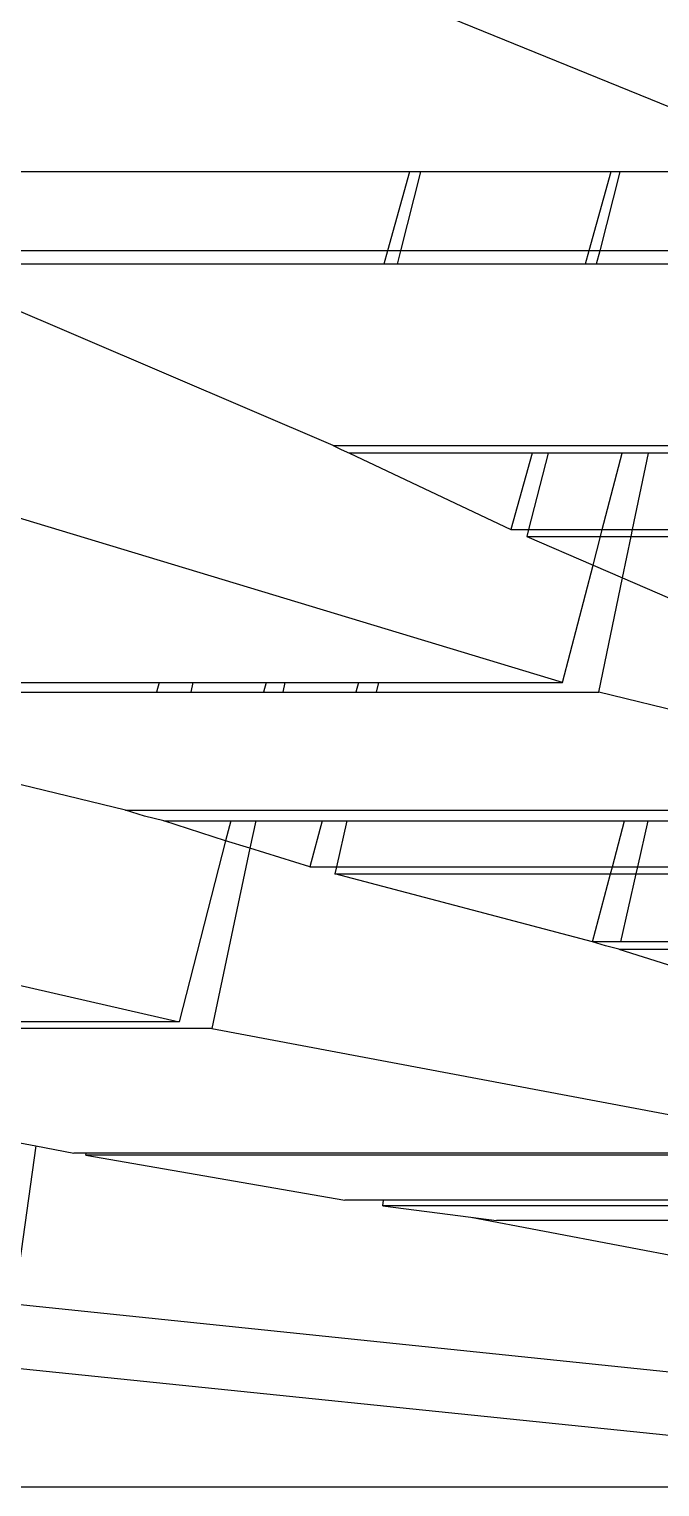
# Model space of a CAD drawing. Extents: x -24961 to 905641, y -154323 to 635957.
# Drawn here: x 396037.22 to 396050.66, y -143407.9 to -143376.85 of the extents above; entities that cross this region are included whole.
import ezdxf

# ---------------------------------------------------------------- set-up
doc = ezdxf.new("R2010")
doc.units = 0
doc.header["$LTSCALE"] = 1000
doc.header["$MEASUREMENT"] = 0

msp = doc.modelspace()

# ---------------------------------------------------------------- linework, layer by layer
for p, q in [((396053.867, -143379.725), (396045.066, -143376.149)), ((396045.325, -143379.89), (396036.359, -143379.89)), ((396045.325, -143379.89), (396044.857, -143381.567)), ((396045.146, -143381.567), (396045.572, -143379.89)), ((396045.572, -143379.89), (396045.325, -143379.89)), ((396049.617, -143379.89), (396045.572, -143379.89)), ((396049.617, -143379.89), (396049.148, -143381.567)), ((396049.81, -143379.89), (396049.382, -143381.567)), ((396049.81, -143379.89), (396049.617, -143379.89)), ((396051.412, -143379.89), (396049.81, -143379.89)), ((396044.857, -143381.567), (396035.924, -143381.567)), ((396044.857, -143381.567), (396044.777, -143381.852)), ((396045.146, -143381.567), (396044.857, -143381.567)), ((396045.073, -143381.852), (396045.146, -143381.567)), ((396049.148, -143381.567), (396045.146, -143381.567)), ((396049.148, -143381.567), (396049.069, -143381.852)), ((396049.382, -143381.567), (396049.148, -143381.567)), ((396049.382, -143381.567), (396049.309, -143381.852)), ((396050.977, -143381.567), (396049.382, -143381.567)), ((396044.777, -143381.852), (396035.85, -143381.852)), ((396045.073, -143381.852), (396044.777, -143381.852)), ((396049.069, -143381.852), (396045.073, -143381.852)), ((396049.309, -143381.852), (396049.069, -143381.852)), ((396050.903, -143381.852), (396049.309, -143381.852)), ((396043.697, -143385.718), (396035.731, -143382.309)), ((396043.697, -143385.718), (396067.168, -143385.718)), ((396043.697, -143385.718), (396043.872, -143385.801)), ((396043.872, -143385.801), (396044.05, -143385.877)), ((396047.943, -143385.877), (396044.05, -143385.877)), ((396044.05, -143385.877), (396047.488, -143387.506)), ((396047.943, -143385.877), (396047.488, -143387.506)), ((396048.281, -143385.877), (396047.865, -143387.506)), ((396048.281, -143385.877), (396047.943, -143385.877)), ((396049.859, -143385.877), (396048.281, -143385.877)), ((396049.436, -143387.506), (396049.859, -143385.877)), ((396050.423, -143385.877), (396049.859, -143385.877)), ((396050.083, -143387.506), (396050.423, -143385.877)), ((396055.024, -143385.877), (396050.423, -143385.877)), ((396048.591, -143390.763), (396034.633, -143386.541)), ((396047.488, -143387.506), (396047.865, -143387.506)), ((396047.865, -143387.506), (396047.826, -143387.658)), ((396047.865, -143387.506), (396049.436, -143387.506)), ((396049.397, -143387.658), (396049.436, -143387.506)), ((396049.436, -143387.506), (396050.083, -143387.506)), ((396050.052, -143387.658), (396050.083, -143387.506)), ((396050.083, -143387.506), (396054.579, -143387.506)), ((396047.826, -143387.658), (396049.397, -143387.658)), ((396047.826, -143387.658), (396049.239, -143388.267)), ((396049.239, -143388.267), (396049.397, -143387.658)), ((396049.397, -143387.658), (396050.052, -143387.658)), ((396049.868, -143388.538), (396050.052, -143387.658)), ((396050.052, -143387.658), (396054.537, -143387.658)), ((396048.591, -143390.763), (396049.239, -143388.267)), ((396049.239, -143388.267), (396049.868, -143388.538)), ((396049.36, -143390.972), (396049.868, -143388.538)), ((396049.868, -143388.538), (396053.831, -143390.242)), ((396039.275, -143393.483), (396028.845, -143390.972)), ((396028.845, -143390.972), (396039.935, -143390.972)), ((396028.889, -143390.763), (396039.99, -143390.763)), ((396039.99, -143390.763), (396039.935, -143390.972)), ((396039.935, -143390.972), (396040.665, -143390.972)), ((396039.99, -143390.763), (396040.709, -143390.763)), ((396040.709, -143390.763), (396040.665, -143390.972)), ((396040.665, -143390.972), (396042.218, -143390.972)), ((396040.709, -143390.763), (396042.272, -143390.763)), ((396042.272, -143390.763), (396042.218, -143390.972)), ((396042.218, -143390.972), (396042.628, -143390.972)), ((396042.272, -143390.763), (396042.672, -143390.763)), ((396042.672, -143390.763), (396042.628, -143390.972)), ((396042.628, -143390.972), (396044.182, -143390.972)), ((396042.672, -143390.763), (396044.237, -143390.763)), ((396044.237, -143390.763), (396044.182, -143390.972)), ((396044.182, -143390.972), (396044.615, -143390.972)), ((396044.237, -143390.763), (396044.663, -143390.763)), ((396044.663, -143390.763), (396044.615, -143390.972)), ((396044.615, -143390.972), (396049.36, -143390.972)), ((396044.663, -143390.763), (396048.591, -143390.763)), ((396059.684, -143393.483), (396049.36, -143390.972)), ((396039.275, -143393.483), (396059.684, -143393.483)), ((396039.681, -143393.608), (396039.275, -143393.483)), ((396040.094, -143393.708), (396039.681, -143393.608)), ((396041.408, -143394.137), (396040.094, -143393.708)), ((396040.094, -143393.708), (396041.518, -143393.708)), ((396041.518, -143393.708), (396041.408, -143394.137)), ((396041.518, -143393.708), (396042.05, -143393.708)), ((396042.05, -143393.708), (396041.926, -143394.296)), ((396042.05, -143393.708), (396043.463, -143393.708)), ((396043.463, -143393.708), (396043.206, -143394.688)), ((396043.463, -143393.708), (396043.992, -143393.708)), ((396043.992, -143393.708), (396043.769, -143394.688)), ((396043.992, -143393.708), (396049.91, -143393.708)), ((396049.651, -143394.688), (396049.91, -143393.708)), ((396049.91, -143393.708), (396050.409, -143393.708)), ((396050.409, -143393.708), (396050.186, -143394.688)), ((396050.409, -143393.708), (396053.712, -143393.708)), ((396041.408, -143394.137), (396040.421, -143397.989)), ((396041.926, -143394.296), (396041.115, -143398.133)), ((396041.926, -143394.296), (396041.408, -143394.137)), ((396043.206, -143394.688), (396041.926, -143394.296)), ((396025.762, -143394.645), (396040.421, -143397.989)), ((396043.206, -143394.688), (396043.769, -143394.688)), ((396043.769, -143394.688), (396043.735, -143394.839)), ((396043.769, -143394.688), (396049.651, -143394.688)), ((396049.611, -143394.839), (396049.651, -143394.688)), ((396049.651, -143394.688), (396050.186, -143394.688)), ((396050.186, -143394.688), (396050.151, -143394.839)), ((396050.186, -143394.688), (396053.453, -143394.688)), ((396043.735, -143394.839), (396049.611, -143394.839)), ((396049.228, -143396.285), (396043.735, -143394.839)), ((396049.228, -143396.285), (396049.611, -143394.839)), ((396049.611, -143394.839), (396050.151, -143394.839)), ((396050.151, -143394.839), (396049.822, -143396.285)), ((396050.151, -143394.839), (396053.413, -143394.839)), ((396049.822, -143396.285), (396049.228, -143396.285)), ((396049.505, -143396.37), (396049.228, -143396.285)), ((396053.03, -143396.285), (396049.822, -143396.285)), ((396049.786, -143396.445), (396049.505, -143396.37)), ((396049.786, -143396.445), (396069.649, -143396.445)), ((396049.786, -143396.445), (396052.743, -143397.37)), ((396041.115, -143398.133), (396024.062, -143398.133)), ((396040.421, -143397.989), (396024.093, -143397.989)), ((396041.115, -143398.133), (396055.223, -143400.787)), ((396036.684, -143400.508), (396037.366, -143400.636)), ((396037.366, -143400.636), (396036.892, -143403.999)), ((396037.366, -143400.636), (396038.17, -143400.787)), ((396038.438, -143400.787), (396038.17, -143400.787)), ((396038.429, -143400.834), (396038.438, -143400.787)), ((396055.482, -143400.834), (396038.429, -143400.834)), ((396038.429, -143400.834), (396043.951, -143401.792)), ((396055.223, -143400.787), (396038.438, -143400.787)), ((396044.776, -143401.792), (396043.951, -143401.792)), ((396044.759, -143401.914), (396044.776, -143401.792)), ((396061.004, -143401.792), (396044.776, -143401.792)), ((396061.812, -143401.914), (396044.759, -143401.914)), ((396044.759, -143401.914), (396046.635, -143402.155)), ((396046.635, -143402.155), (396053.787, -143403.508)), ((396046.635, -143402.155), (396047.18, -143402.225)), ((396054.06, -143402.225), (396047.18, -143402.225)), ((396036.892, -143403.999), (396064.709, -143406.877)), ((396031.676, -143404.822), (396051.619, -143406.877)), ((396031.39, -143407.896), (396059.39, -143407.896))]:
    msp.add_line(p, q)

doc.saveas('drawing.dxf')
